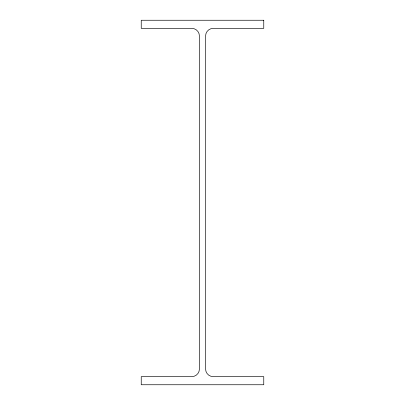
<?xml version="1.0" encoding="UTF-8"?>
<svg xmlns="http://www.w3.org/2000/svg" width="405" height="405" viewBox="0 0 405 405"><rect width="100%" height="100%" fill="white"/><g stroke="black" fill="none" stroke-linecap="round" stroke-linejoin="round"><path stroke-width="0.61" d="M263.761 20.25L141.239 20.25L141.239 28.35L191.732 28.35A7.69 7.69 0 0 1 199.422 36.04L199.422 368.96A7.69 7.69 0 0 1 191.732 376.65L141.239 376.65L141.239 384.75L263.761 384.75L263.761 376.65L213.268 376.65A7.69 7.69 0 0 1 205.578 368.96L205.578 36.04A7.69 7.69 0 0 1 213.268 28.35L263.761 28.35L263.761 20.25"/></g></svg>
